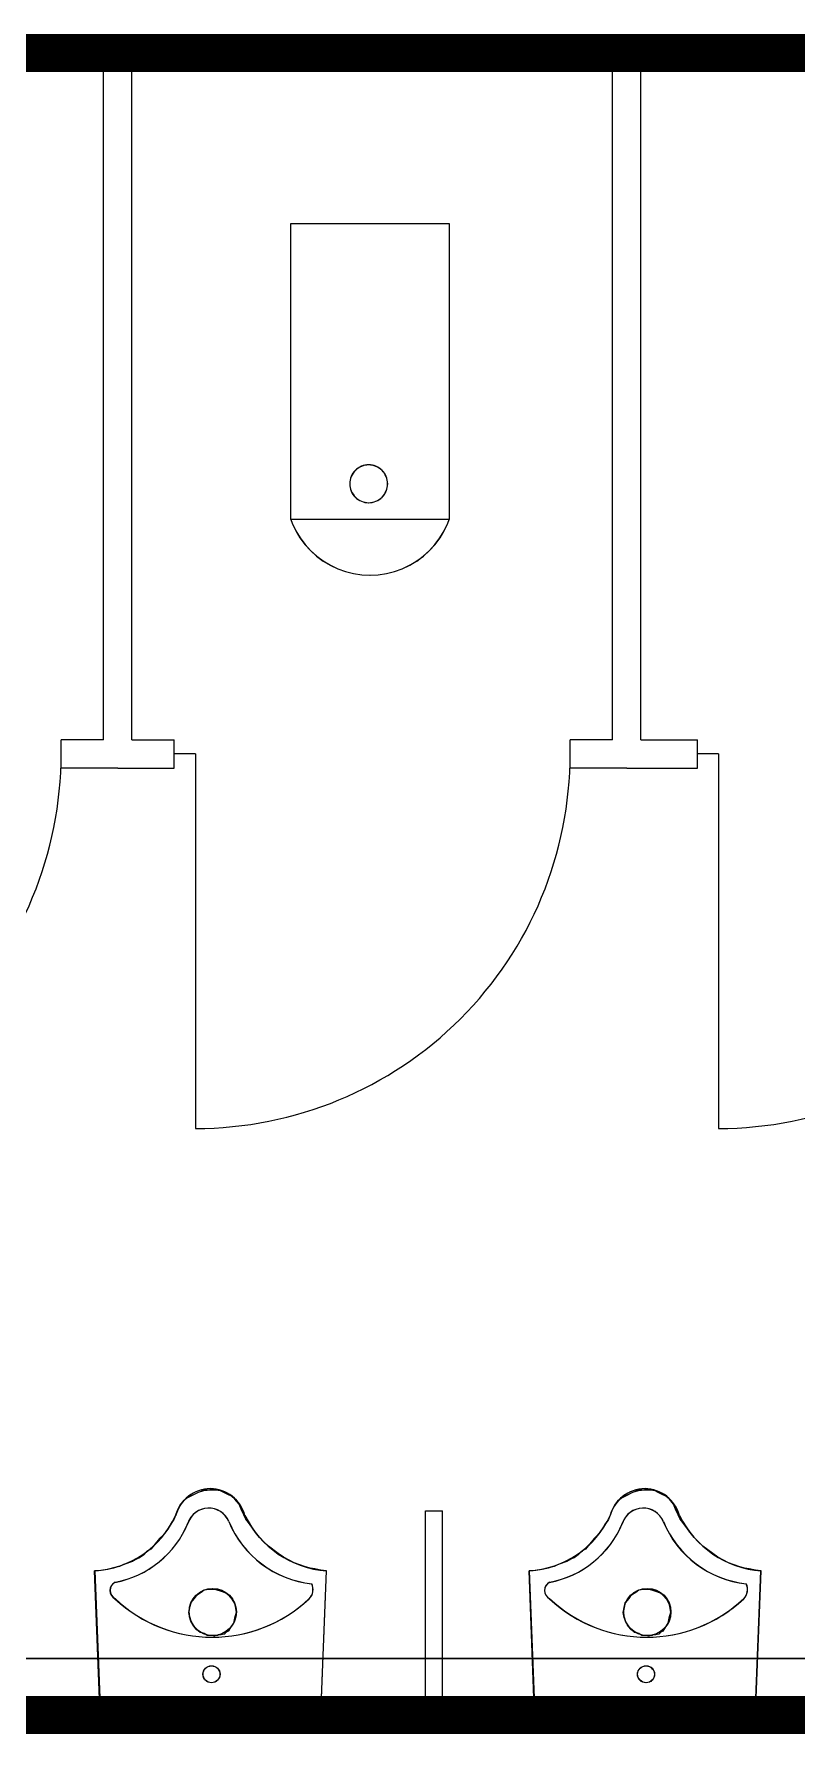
# Model space of a CAD drawing. Extents: x -307567 to 704339, y -10277 to 165507.
# Drawn here: x 369908 to 371257, y 110646 to 113654 of the extents above; entities that cross this region are included whole.
import ezdxf

# ---------------------------------------------------------------- set-up
doc = ezdxf.new("R2010")
doc.units = 0
doc.header["$MEASUREMENT"] = 0
doc.layers.add('wode', color=250, linetype='CONTINUOUS', lineweight=0)

msp = doc.modelspace()

# ---------------------------------------------------------------- linework, layer by layer
at = {"layer": 'wode', "color": 0}
for p, q in [((369562.69585, 113620.05635), (370080.62539, 113620.05635)), ((370030.60122, 112405.06609), (370030.60122, 113620.05635)), ((370080.62539, 112405.06609), (370080.62539, 113620.05635)), ((370930.59672, 112405.06609), (370930.59672, 113620.05635)), ((370980.62089, 112405.06609), (370980.62089, 113620.05635)), ((370361.57722, 113318.60918), (370641.5821, 113318.60918)), ((370361.57722, 112794.70782), (370361.57722, 113318.60918)), ((370361.80074, 113318.74866), (370641.80422, 113318.74866)), ((370361.80074, 112794.84991), (370361.80074, 113318.74866)), ((370641.5821, 113318.60918), (370641.5821, 112794.70782)), ((370641.80422, 113318.74866), (370641.80422, 112794.84991)), ((370641.5821, 112794.70782), (370361.57722, 112794.70782)), ((370641.80422, 112794.84991), (370361.80074, 112794.84991)), ((370030.60122, 112405.06609), (369955.6016, 112405.06609)), ((369955.6016, 112355.06939), (369955.6016, 112405.06609)), ((370080.62539, 112405.06609), (370155.62501, 112405.06609)), ((370155.62501, 112355.06939), (370155.62501, 112405.06609)), ((370930.59672, 112405.06609), (370855.5971, 112405.06609)), ((370855.5971, 112355.06939), (370855.5971, 112405.06609)), ((370980.62089, 112405.06609), (371080.59597, 112405.06609)), ((371080.59597, 112355.06939), (371080.59597, 112405.06609)), ((370193.12482, 112380.06316), (370155.62501, 112380.06316)), ((370193.12482, 112380.06316), (370193.12482, 111717.57258)), ((371118.09578, 112380.06316), (371080.59597, 112380.06316)), ((371118.09578, 112380.06316), (371118.09578, 111717.57258)), ((370055.6133, 112355.06939), (369955.6016, 112355.06939)), ((370055.6133, 112355.06939), (370155.62501, 112355.06939)), ((370955.6088, 112355.06939), (370855.5971, 112355.06939)), ((370955.6088, 112355.06939), (371080.59597, 112355.06939)), ((370184.88044, 111066.93377), (370177.59285, 111063.64702)), ((370185.10484, 111067.0845), (370177.81728, 111063.79777)), ((370197.58796, 111073.47979), (370184.88044, 111066.93377)), ((370197.8123, 111073.63049), (370185.10484, 111067.0845)), ((370207.5489, 111076.72991), (370197.58796, 111073.47979)), ((370207.77319, 111076.88059), (370197.8123, 111073.63049)), ((370220.25642, 111077.82854), (370207.5489, 111076.72991)), ((370220.48064, 111077.97922), (370207.77319, 111076.88059)), ((370218.75496, 111078.92718), (370220.73249, 111080.93218)), ((370218.97919, 111079.07785), (370220.95672, 111081.08284)), ((370229.37507, 111077.82854), (370220.25642, 111077.82854)), ((370229.59925, 111077.97922), (370220.48064, 111077.97922)), ((370237.54158, 111076.72991), (370229.37507, 111077.82854)), ((370237.76571, 111076.88059), (370229.59925, 111077.97922)), ((370242.99812, 111073.47979), (370237.54158, 111076.72991)), ((370243.22223, 111073.63049), (370237.76571, 111076.88059)), ((370250.21247, 111070.18389), (370242.99812, 111073.47979)), ((370250.43655, 111070.3346), (370243.22223, 111073.63049)), ((370256.58455, 111066.93377), (370250.21247, 111070.18389)), ((370256.80859, 111067.0845), (370250.43655, 111070.3346)), ((370262.95662, 111061.49554), (370256.58455, 111066.93377)), ((370263.18063, 111061.64629), (370256.80859, 111067.0845)), ((370953.15437, 111066.93377), (370945.90339, 111063.64702)), ((370953.37493, 111067.0845), (370946.12399, 111063.79777)), ((370965.86189, 111073.47979), (370953.15437, 111066.93377)), ((370966.08238, 111073.63049), (370953.37493, 111067.0845)), ((370975.85945, 111076.72991), (370965.86189, 111073.47979)), ((370976.07989, 111076.88059), (370966.08238, 111073.63049)), ((370988.53035, 111077.82854), (370975.85945, 111076.72991)), ((370988.75073, 111077.97922), (370976.07989, 111076.88059)), ((370987.02888, 111078.92718), (370989.04304, 111080.93218)), ((370987.24927, 111079.07785), (370989.26342, 111081.08284)), ((370997.649, 111077.82854), (370988.53035, 111077.82854)), ((370997.86933, 111077.97922), (370988.75073, 111077.97922)), ((371005.8155, 111076.72991), (370997.649, 111077.82854)), ((371006.0358, 111076.88059), (370997.86933, 111077.97922)), ((371011.27205, 111073.47979), (371005.8155, 111076.72991)), ((371011.49231, 111073.63049), (371006.0358, 111076.88059)), ((371018.4864, 111070.18389), (371011.27205, 111073.47979)), ((371018.70663, 111070.3346), (371011.49231, 111073.63049)), ((371024.85847, 111066.93377), (371018.4864, 111070.18389)), ((371025.07867, 111067.0845), (371018.70663, 111070.3346)), ((371031.23054, 111061.49554), (371024.85847, 111066.93377)), ((371031.45071, 111061.64629), (371025.07867, 111067.0845)), ((370162.17537, 111044.07305), (370158.54988, 111035.33892)), ((370162.39988, 111044.22389), (370158.77441, 111035.48981)), ((370166.71638, 111052.7614), (370162.17537, 111044.07305)), ((370166.94087, 111052.91221), (370162.39988, 111044.22389)), ((370171.2574, 111058.19964), (370166.71638, 111052.7614)), ((370171.48187, 111058.35041), (370166.94087, 111052.91221)), ((370177.59285, 111063.64702), (370171.2574, 111058.19964)), ((370177.81728, 111063.79777), (370171.48187, 111058.35041)), ((370270.20759, 111052.7614), (370262.95662, 111061.49554)), ((370270.43157, 111052.91221), (370263.18063, 111061.64629)), ((370273.8697, 111044.07305), (370270.20759, 111052.7614)), ((370274.09366, 111044.22389), (370270.43157, 111052.91221)), ((370278.3741, 111034.24029), (370273.8697, 111044.07305)), ((370278.59803, 111034.39118), (370274.09366, 111044.22389)), ((370599.69017, 110680.08387), (370599.69017, 111041.08365)), ((370599.69017, 111041.08365), (370599.69017, 111041.08365)), ((370599.69017, 111041.08365), (370629.6827, 111041.08365)), ((370629.6827, 110680.08387), (370629.6827, 111041.08365)), ((370930.44929, 111044.07305), (370926.86042, 111035.33892)), ((370930.66996, 111044.22389), (370927.08111, 111035.48981)), ((370934.99031, 111052.7614), (370930.44929, 111044.07305)), ((370935.21096, 111052.91221), (370930.66996, 111044.22389)), ((370939.53132, 111058.19964), (370934.99031, 111052.7614)), ((370939.75195, 111058.35041), (370935.21096, 111052.91221)), ((370945.90339, 111063.64702), (370939.53132, 111058.19964)), ((370946.12399, 111063.79777), (370939.75195, 111058.35041)), ((371038.48152, 111052.7614), (371031.23054, 111061.49554)), ((371038.70165, 111052.91221), (371031.45071, 111061.64629)), ((371042.14363, 111044.07305), (371038.48152, 111052.7614)), ((371042.36374, 111044.22389), (371038.70165, 111052.91221)), ((371046.68464, 111034.24029), (371042.14363, 111044.07305)), ((371046.90473, 111034.39118), (371042.36374, 111044.22389)), ((370144.96345, 111010.27178), (370140.42244, 111003.72576)), ((370145.18805, 111010.42279), (370140.64706, 111003.87681)), ((370149.46785, 111017.90728), (370144.96345, 111010.27178)), ((370149.69242, 111018.05825), (370145.18805, 111010.42279)), ((370154.92439, 111025.54278), (370149.46785, 111017.90728)), ((370155.14894, 111025.69371), (370149.69242, 111018.05825)), ((370158.54988, 111035.33892), (370154.92439, 111025.54278)), ((370158.77441, 111035.48981), (370155.14894, 111025.69371)), ((370281.99958, 111026.64141), (370278.3741, 111034.24029)), ((370282.2235, 111026.79234), (370278.59803, 111034.39118)), ((370288.37165, 111017.90728), (370281.99958, 111026.64141)), ((370288.59554, 111018.05825), (370282.2235, 111026.79234)), ((370299.28474, 111002.68206), (370288.37165, 111017.90728)), ((370299.50857, 111002.83311), (370288.59554, 111018.05825)), ((370913.23738, 111010.27178), (370908.69636, 111003.72576)), ((370913.45814, 111010.42279), (370908.91714, 111003.87681)), ((370917.77839, 111017.90728), (370913.23738, 111010.27178)), ((370917.99913, 111018.05825), (370913.45814, 111010.42279)), ((370923.19831, 111025.54278), (370917.77839, 111017.90728)), ((370923.41902, 111025.69371), (370917.99913, 111018.05825)), ((370926.86042, 111035.33892), (370923.19831, 111025.54278)), ((370927.08111, 111035.48981), (370923.41902, 111025.69371)), ((371050.27351, 111026.64141), (371046.68464, 111034.24029)), ((371050.49358, 111026.79234), (371046.90473, 111034.39118)), ((371056.64558, 111017.90728), (371050.27351, 111026.64141)), ((371056.86562, 111018.05825), (371050.49358, 111026.79234)), ((371067.55867, 111002.68206), (371056.64558, 111017.90728)), ((371067.77865, 111002.83311), (371056.86562, 111018.05825)), ((370129.50935, 110991.75066), (370114.05525, 110973.22039)), ((370129.73403, 110991.90177), (370114.28, 110973.37159)), ((370134.96589, 110997.18889), (370129.50935, 110991.75066)), ((370135.19054, 110997.33997), (370129.73403, 110991.90177)), ((370140.42244, 111003.72576), (370134.96589, 110997.18889)), ((370140.64706, 111003.87681), (370135.19054, 110997.33997)), ((370306.4991, 110993.93877), (370299.28474, 111002.68206)), ((370306.72289, 110994.08987), (370299.50857, 111002.83311)), ((370313.78669, 110986.29412), (370306.4991, 110993.93877)), ((370314.01045, 110986.44525), (370306.72289, 110994.08987)), ((370321.9532, 110978.71355), (370313.78669, 110986.29412)), ((370322.17691, 110978.86472), (370314.01045, 110986.44525)), ((370339.20173, 110965.63067), (370321.9532, 110978.71355)), ((370339.42536, 110965.7819), (370322.17691, 110978.86472)), ((370897.78328, 110991.75066), (370882.32917, 110973.22039)), ((370898.00411, 110991.90177), (370882.55009, 110973.37159)), ((370903.23982, 110997.18889), (370897.78328, 110991.75066)), ((370903.46063, 110997.33997), (370898.00411, 110991.90177)), ((370908.69636, 111003.72576), (370903.23982, 110997.18889)), ((370908.91714, 111003.87681), (370903.46063, 110997.33997)), ((371074.80964, 110993.93877), (371067.55867, 111002.68206)), ((371075.02959, 110994.08987), (371067.77865, 111002.83311)), ((371082.06062, 110986.29412), (371074.80964, 110993.93877)), ((371082.28053, 110986.44525), (371075.02959, 110994.08987)), ((371090.22712, 110978.71355), (371082.06062, 110986.29412)), ((371090.447, 110978.86472), (371082.28053, 110986.44525)), ((371107.51228, 110965.63067), (371090.22712, 110978.71355)), ((371107.73207, 110965.7819), (371090.447, 110978.86472)), ((370065.93513, 110946.01092), (370058.68415, 110942.70586)), ((370066.16013, 110946.16225), (370058.90919, 110942.85721)), ((370081.38923, 110951.44915), (370065.93513, 110946.01092)), ((370081.61415, 110951.60046), (370066.16013, 110946.16225)), ((370088.64021, 110955.78875), (370081.38923, 110951.44915)), ((370088.86509, 110955.94003), (370081.61415, 110951.60046)), ((370094.09675, 110957.99517), (370088.64021, 110955.78875)), ((370094.32161, 110958.14644), (370088.86509, 110955.94003)), ((370101.34773, 110963.4334), (370094.09675, 110957.99517)), ((370101.57255, 110963.58465), (370094.32161, 110958.14644)), ((370106.76765, 110968.88079), (370101.34773, 110963.4334)), ((370106.99244, 110969.03201), (370101.57255, 110963.58465)), ((370114.05525, 110973.22039), (370106.76765, 110968.88079)), ((370114.28, 110973.37159), (370106.99244, 110969.03201)), ((370348.28376, 110959.0938), (370339.20173, 110965.63067)), ((370348.50735, 110959.24507), (370339.42536, 110965.7819)), ((370358.28132, 110953.63726), (370348.28376, 110959.0938)), ((370358.50486, 110953.78856), (370348.50735, 110959.24507)), ((370367.32673, 110949.25188), (370358.28132, 110953.63726)), ((370367.55022, 110949.4032), (370358.50486, 110953.78856)), ((370385.4908, 110942.70586), (370367.32673, 110949.25188)), ((370385.71419, 110942.85721), (370367.55022, 110949.4032)), ((370834.20906, 110946.01092), (370826.95808, 110942.70586)), ((370834.43021, 110946.16225), (370827.17927, 110942.85721)), ((370849.66316, 110951.44915), (370834.20906, 110946.01092)), ((370849.88423, 110951.60046), (370834.43021, 110946.16225)), ((370856.91414, 110955.78875), (370849.66316, 110951.44915)), ((370857.13518, 110955.94003), (370849.88423, 110951.60046)), ((370862.37068, 110957.99517), (370856.91414, 110955.78875)), ((370862.59169, 110958.14644), (370857.13518, 110955.94003)), ((370869.62165, 110963.4334), (370862.37068, 110957.99517)), ((370869.84263, 110963.58465), (370862.59169, 110958.14644)), ((370875.0782, 110968.88079), (370869.62165, 110963.4334)), ((370875.29915, 110969.03201), (370869.84263, 110963.58465)), ((370882.32917, 110973.22039), (370875.0782, 110968.88079)), ((370882.55009, 110973.37159), (370875.29915, 110969.03201)), ((371116.59431, 110959.0938), (371107.51228, 110965.63067)), ((371116.81405, 110959.24507), (371107.73207, 110965.7819)), ((371126.55525, 110953.63726), (371116.59431, 110959.0938)), ((371126.77494, 110953.78856), (371116.81405, 110959.24507)), ((371135.63728, 110949.25188), (371126.55525, 110953.63726)), ((371135.85693, 110949.4032), (371126.77494, 110953.78856)), ((371153.76472, 110942.70586), (371135.63728, 110949.25188)), ((371153.98428, 110942.85721), (371135.85693, 110949.4032)), ((370021.4405, 110935.11614), (370014.73884, 110934.93304)), ((370014.73884, 110934.93304), (370024.7364, 110679.9312)), ((370024.51667, 110678.38396), (370014.73884, 110934.93304)), ((370021.66572, 110935.26753), (370014.96409, 110935.08443)), ((370014.96409, 110935.08443), (370024.9616, 110680.08387)), ((370024.74188, 110678.53664), (370014.96409, 110935.08443)), ((370036.8946, 110937.27679), (370021.4405, 110935.11614)), ((370037.11974, 110937.42816), (370021.66572, 110935.26753)), ((370046.89216, 110939.4649), (370036.8946, 110937.27679)), ((370047.11725, 110939.61626), (370037.11974, 110937.42816)), ((370058.68415, 110942.70586), (370046.89216, 110939.4649)), ((370058.90919, 110942.85721), (370047.11725, 110939.61626)), ((370395.48835, 110939.4649), (370385.4908, 110942.70586)), ((370395.7117, 110939.61626), (370385.71419, 110942.85721)), ((370403.65486, 110938.36626), (370395.48835, 110939.4649)), ((370403.87816, 110938.51764), (370395.7117, 110939.61626)), ((370414.56794, 110936.21477), (370403.65486, 110938.36626)), ((370414.7912, 110936.36616), (370403.87816, 110938.51764)), ((370424.74861, 110934.93304), (370414.56794, 110936.21477)), ((370414.56794, 110936.21477), (370414.56794, 110936.21477)), ((370414.75105, 110679.9312), (370424.74861, 110934.93304)), ((370424.97181, 110935.08443), (370414.7912, 110936.36616)), ((370414.7912, 110936.36616), (370414.7912, 110936.36616)), ((370414.9743, 110680.08387), (370424.97181, 110935.08443)), ((370789.75105, 110935.11614), (370783.04939, 110934.93304)), ((370783.04939, 110934.93304), (370793.04695, 110679.9312)), ((370792.7906, 110678.38396), (370783.04939, 110934.93304)), ((370789.97243, 110935.26753), (370783.2708, 110935.08443)), ((370783.2708, 110935.08443), (370793.26831, 110680.08387)), ((370793.01196, 110678.53664), (370783.2708, 110935.08443)), ((370805.16853, 110937.27679), (370789.75105, 110935.11614)), ((370805.38983, 110937.42816), (370789.97243, 110935.26753)), ((370815.16609, 110939.4649), (370805.16853, 110937.27679)), ((370815.38734, 110939.61626), (370805.38983, 110937.42816)), ((370826.95808, 110942.70586), (370815.16609, 110939.4649)), ((370827.17927, 110942.85721), (370815.38734, 110939.61626)), ((371163.76228, 110939.4649), (371153.76472, 110942.70586)), ((371163.98179, 110939.61626), (371153.98428, 110942.85721)), ((371171.9654, 110938.36626), (371163.76228, 110939.4649)), ((371172.18487, 110938.51764), (371163.98179, 110939.61626)), ((371182.84187, 110936.21477), (371171.9654, 110938.36626)), ((371183.06128, 110936.36616), (371172.18487, 110938.51764)), ((371193.02253, 110934.93304), (371182.84187, 110936.21477)), ((371182.84187, 110936.21477), (371182.84187, 110936.21477)), ((371183.02497, 110679.9312), (371193.02253, 110934.93304)), ((371193.24189, 110935.08443), (371183.06128, 110936.36616)), ((371183.06128, 110936.36616), (371183.06128, 110936.36616)), ((371183.24438, 110680.08387), (371193.24189, 110935.08443)), ((370184.88044, 110878.45415), (370191.21589, 110886.08965)), ((370185.10484, 110878.60583), (370191.44026, 110886.24129)), ((370191.21589, 110886.08965), (370195.75691, 110892.63567)), ((370191.44026, 110886.24129), (370195.98125, 110892.78727)), ((370195.75691, 110892.63567), (370203.04451, 110896.96612)), ((370195.98125, 110892.78727), (370203.26882, 110897.1177)), ((370203.04451, 110896.96612), (370208.50105, 110901.32403)), ((370203.26882, 110897.1177), (370208.72533, 110901.47559)), ((370208.50105, 110901.32403), (370216.63093, 110902.42266)), ((370208.72533, 110901.47559), (370216.85517, 110902.57421)), ((370216.63093, 110902.42266), (370226.62849, 110902.42266)), ((370216.85517, 110902.57421), (370226.85268, 110902.57421)), ((370226.62849, 110902.42266), (370231.16951, 110901.32403)), ((370226.85268, 110902.57421), (370231.39368, 110901.47559)), ((370231.16951, 110901.32403), (370238.4571, 110899.17254)), ((370231.39368, 110901.47559), (370238.68124, 110899.32411)), ((370238.4571, 110899.17254), (370246.58699, 110895.88579)), ((370238.68124, 110899.32411), (370246.81108, 110896.03738)), ((370246.58699, 110895.88579), (370252.04353, 110891.52788)), ((370246.81108, 110896.03738), (370252.26759, 110891.67949)), ((370252.04353, 110891.52788), (370257.50007, 110884.99102)), ((370252.26759, 110891.67949), (370257.72411, 110885.14266)), ((370953.15437, 110878.45415), (370959.48982, 110886.08965)), ((370953.37493, 110878.60583), (370959.71035, 110886.24129)), ((370959.48982, 110886.08965), (370964.03083, 110892.63567)), ((370959.71035, 110886.24129), (370964.25134, 110892.78727)), ((370964.03083, 110892.63567), (370971.31843, 110896.96612)), ((370964.25134, 110892.78727), (370971.5389, 110897.1177)), ((370971.31843, 110896.96612), (370976.77497, 110901.32403)), ((370971.5389, 110897.1177), (370976.99542, 110901.47559)), ((370976.77497, 110901.32403), (370984.90486, 110902.42266)), ((370976.99542, 110901.47559), (370985.12526, 110902.57421)), ((370984.90486, 110902.42266), (370994.90242, 110902.42266)), ((370985.12526, 110902.57421), (370995.12277, 110902.57421)), ((370994.90242, 110902.42266), (370999.44343, 110901.32403)), ((370995.12277, 110902.57421), (370999.66376, 110901.47559)), ((370999.44343, 110901.32403), (371006.73103, 110899.17254)), ((370999.66376, 110901.47559), (371006.95132, 110899.32411)), ((371006.73103, 110899.17254), (371014.86091, 110895.88579)), ((371006.95132, 110899.32411), (371015.08116, 110896.03738)), ((371014.86091, 110895.88579), (371020.31746, 110891.52788)), ((371015.08116, 110896.03738), (371020.53768, 110891.67949)), ((371020.31746, 110891.52788), (371025.774, 110884.99102)), ((371020.53768, 110891.67949), (371025.99419, 110885.14266)), ((370181.21833, 110861.02251), (370183.04939, 110869.75664)), ((370183.04939, 110852.325), (370181.21833, 110861.02251)), ((370181.44275, 110861.17427), (370183.2738, 110869.90836)), ((370183.2738, 110852.47681), (370181.44275, 110861.17427)), ((370183.04939, 110869.75664), (370184.88044, 110878.45415)), ((370183.2738, 110869.90836), (370185.10484, 110878.60583)), ((370257.50007, 110884.99102), (370262.04109, 110877.34637)), ((370257.72411, 110885.14266), (370262.2651, 110877.49804)), ((370262.04109, 110877.34637), (370263.87214, 110868.65801)), ((370264.78767, 110861.02251), (370262.04109, 110851.22637)), ((370262.2651, 110877.49804), (370264.09615, 110868.80973)), ((370265.01167, 110861.17427), (370262.2651, 110851.37818)), ((370263.87214, 110868.65801), (370264.78767, 110861.02251)), ((370264.09615, 110868.80973), (370265.01167, 110861.17427)), ((370949.52888, 110861.02251), (370951.35994, 110869.75664)), ((370951.35994, 110852.325), (370949.52888, 110861.02251)), ((370949.74946, 110861.17427), (370951.5805, 110869.90836)), ((370951.5805, 110852.47681), (370949.74946, 110861.17427)), ((370951.35994, 110869.75664), (370953.15437, 110878.45415)), ((370951.5805, 110869.90836), (370953.37493, 110878.60583)), ((371025.774, 110884.99102), (371030.31501, 110877.34637)), ((371025.99419, 110885.14266), (371030.53519, 110877.49804)), ((371030.31501, 110877.34637), (371032.14607, 110868.65801)), ((371033.0616, 110861.02251), (371030.31501, 110851.22637)), ((371030.53519, 110877.49804), (371032.36623, 110868.80973)), ((371033.28176, 110861.17427), (371030.53519, 110851.37818)), ((371032.14607, 110868.65801), (371033.0616, 110861.02251)), ((371032.36623, 110868.80973), (371033.28176, 110861.17427)), ((370185.75935, 110844.6895), (370183.04939, 110852.325)), ((370185.98375, 110844.84135), (370183.2738, 110852.47681)), ((370191.21589, 110835.96453), (370185.75935, 110844.6895)), ((370191.44026, 110836.11642), (370185.98375, 110844.84135)), ((370195.75691, 110830.50799), (370191.21589, 110835.96453)), ((370195.98125, 110830.6599), (370191.44026, 110836.11642)), ((370201.21345, 110826.16839), (370195.75691, 110830.50799)), ((370201.43777, 110826.32032), (370195.98125, 110830.6599)), ((370208.50105, 110823.97112), (370201.21345, 110826.16839)), ((370208.72533, 110824.12307), (370201.43777, 110826.32032)), ((370246.58699, 110826.16839), (370243.87703, 110822.88164)), ((370246.81108, 110826.32032), (370244.10113, 110823.03359)), ((370251.128, 110828.3565), (370246.58699, 110826.16839)), ((370251.35207, 110828.50842), (370246.81108, 110826.32032)), ((370255.66902, 110835.96453), (370251.128, 110828.3565)), ((370255.89306, 110836.11642), (370251.35207, 110828.50842)), ((370260.21003, 110842.50139), (370255.66902, 110835.96453)), ((370260.43406, 110842.65325), (370255.89306, 110836.11642)), ((370262.04109, 110851.22637), (370260.21003, 110842.50139)), ((370262.2651, 110851.37818), (370260.43406, 110842.65325)), ((370954.03328, 110844.6895), (370951.35994, 110852.325)), ((370954.25383, 110844.84135), (370951.5805, 110852.47681)), ((370959.48982, 110835.96453), (370954.03328, 110844.6895)), ((370959.71035, 110836.11642), (370954.25383, 110844.84135)), ((370964.03083, 110830.50799), (370959.48982, 110835.96453)), ((370964.25134, 110830.6599), (370959.71035, 110836.11642)), ((370969.48738, 110826.16839), (370964.03083, 110830.50799)), ((370969.70785, 110826.32032), (370964.25134, 110830.6599)), ((370976.77497, 110823.97112), (370969.48738, 110826.16839)), ((370976.99542, 110824.12307), (370969.70785, 110826.32032)), ((371014.86091, 110826.16839), (371012.18757, 110822.88164)), ((371015.08116, 110826.32032), (371012.40784, 110823.03359)), ((371019.43855, 110828.3565), (371014.86091, 110826.16839)), ((371019.65878, 110828.50842), (371015.08116, 110826.32032)), ((371023.94294, 110835.96453), (371019.43855, 110828.3565)), ((371024.16315, 110836.11642), (371019.65878, 110828.50842)), ((371028.48396, 110842.50139), (371023.94294, 110835.96453)), ((371028.70414, 110842.65325), (371024.16315, 110836.11642)), ((371030.31501, 110851.22637), (371028.48396, 110842.50139)), ((371030.53519, 110851.37818), (371028.70414, 110842.65325)), ((370213.92097, 110820.73015), (370208.50105, 110823.97112)), ((370214.14523, 110820.88212), (370208.72533, 110824.12307)), ((370222.08747, 110820.73015), (370213.92097, 110820.73015)), ((370222.31169, 110820.88212), (370214.14523, 110820.88212)), ((370226.62849, 110819.63152), (370222.08747, 110820.73015)), ((370226.85268, 110819.78349), (370222.31169, 110820.88212)), ((370228.45955, 110820.73015), (370226.62849, 110819.63152)), ((370228.68373, 110820.88212), (370226.85268, 110819.78349)), ((370232.08503, 110820.73015), (370228.45955, 110820.73015)), ((370232.3092, 110820.88212), (370228.68373, 110820.88212)), ((370233.91609, 110821.81963), (370232.08503, 110820.73015)), ((370234.14024, 110821.97159), (370232.3092, 110820.88212)), ((370238.4571, 110821.81963), (370233.91609, 110821.81963)), ((370238.68124, 110821.97159), (370234.14024, 110821.97159)), ((370243.87703, 110822.88164), (370238.4571, 110821.81963)), ((370244.10113, 110823.03359), (370238.68124, 110821.97159)), ((370982.23152, 110820.73015), (370976.77497, 110823.97112)), ((370982.45193, 110820.88212), (370976.99542, 110824.12307)), ((370990.3614, 110820.73015), (370982.23152, 110820.73015)), ((370990.58177, 110820.88212), (370982.45193, 110820.88212)), ((370994.90242, 110819.63152), (370990.3614, 110820.73015)), ((370995.12277, 110819.78349), (370990.58177, 110820.88212)), ((370996.73347, 110820.73015), (370994.90242, 110819.63152)), ((370996.95381, 110820.88212), (370995.12277, 110819.78349)), ((371000.35896, 110820.73015), (370996.73347, 110820.73015)), ((371000.57928, 110820.88212), (370996.95381, 110820.88212)), ((371002.19001, 110821.81963), (371000.35896, 110820.73015)), ((371002.41033, 110821.97159), (371000.57928, 110820.88212)), ((371006.73103, 110821.81963), (371002.19001, 110821.81963)), ((371006.95132, 110821.97159), (371002.41033, 110821.97159)), ((371012.18757, 110822.88164), (371006.73103, 110821.81963)), ((371012.40784, 110823.03359), (371006.95132, 110821.97159)), ((436594.37973, 110780.07727), (362086.13411, 110780.07727)), ((364958.97131, 110780.07727), (375355.5746, 110780.07727)), ((370416.03279, 110678.38396), (370024.51667, 110678.38396)), ((370414.75105, 110679.9312), (370024.7364, 110679.9312)), ((370416.25603, 110678.53664), (370024.74188, 110678.53664)), ((370414.9743, 110680.08387), (370024.9616, 110680.08387)), ((371184.30671, 110678.38396), (370792.7906, 110678.38396)), ((371184.52612, 110678.53664), (370793.01196, 110678.53664)), ((371183.02497, 110679.9312), (370793.04695, 110679.9312)), ((371183.24438, 110680.08387), (370793.26831, 110680.08387))]:
    msp.add_line(p, q, dxfattribs=at)
at = {"layer": 'wode', "color": 0, "const_width": 67.49966}
for points in [[(369155.6178, 113620.05635), (370055.6133, 113620.05635)], [(370055.6133, 113620.05635), (370955.6088, 113620.05635)], [(370955.6088, 113620.05635), (371905.59185, 113620.05635)], [(368055.63551, 110680.08387), (371905.59185, 110680.08387)]]:
    msp.add_lwpolyline(points, dxfattribs=at)
at = {"layer": 'wode', "color": 0}
for points in [[(370532.74421, 112858.00738), (370532.56111, 112861.28496), (370532.08503, 112864.53509), (370531.27937, 112867.73028), (370530.18074, 112870.8156), (370528.78914, 112873.78191), (370527.10456, 112876.60174), (370525.12703, 112879.23846), (370522.92976, 112881.67376), (370520.51277, 112883.88018), (370517.87605, 112885.83941), (370515.05622, 112887.52398), (370512.08992, 112888.92473), (370508.97712, 112890.04168), (370505.79109, 112890.83819), (370502.53181, 112891.31426), (370499.27253, 112891.47906), (370495.97664, 112891.31426), (370492.71736, 112890.83819), (370489.53132, 112890.04168), (370486.45515, 112888.92473), (370483.48884, 112887.52398), (370480.66902, 112885.83941), (370478.0323, 112883.88018), (370475.57869, 112881.67376), (370473.38142, 112879.23846), (370471.4405, 112876.60174), (370469.75593, 112873.78191), (370468.32771, 112870.8156), (370467.22908, 112867.73028), (370466.42341, 112864.53509), (370465.94734, 112861.28496), (370465.80085, 112858.00738), (370465.94734, 112854.72979), (370466.42341, 112851.47967), (370467.22908, 112848.28448), (370468.32771, 112845.19915), (370469.75593, 112842.23284), (370471.4405, 112839.41302), (370473.38142, 112836.7763), (370475.57869, 112834.34099), (370478.0323, 112832.13457), (370480.66902, 112830.17534), (370483.48884, 112828.49077), (370486.45515, 112827.08086), (370489.53132, 112825.97307), (370492.71736, 112825.17657), (370495.97664, 112824.70049), (370499.27253, 112824.5357), (370502.53181, 112824.70049), (370505.79109, 112825.17657), (370508.97712, 112825.97307), (370512.08992, 112827.08086), (370515.05622, 112828.49077), (370517.87605, 112830.17534), (370520.51277, 112832.13457), (370522.92976, 112834.34099), (370525.12703, 112836.7763), (370527.10456, 112839.41302), (370528.78914, 112842.23284), (370530.18074, 112845.19915), (370531.27937, 112848.28448), (370532.08503, 112851.47967), (370532.56111, 112854.72979), (370532.74421, 112858.00738)], [(370532.96687, 112858.14915), (370532.78377, 112861.42672), (370532.3077, 112864.67683), (370531.50204, 112867.872), (370530.40341, 112870.95732), (370529.01182, 112873.92361), (370527.32725, 112876.74342), (370525.34972, 112879.38012), (370523.15247, 112881.81542), (370520.73549, 112884.02182), (370518.09878, 112885.98104), (370515.27897, 112887.66561), (370512.31268, 112889.06636), (370509.1999, 112890.18329), (370506.01388, 112890.9798), (370502.75462, 112891.45587), (370499.49536, 112891.62066), (370496.19948, 112891.45587), (370492.94022, 112890.9798), (370489.7542, 112890.18329), (370486.67804, 112889.06636), (370483.71175, 112887.66561), (370480.89194, 112885.98104), (370478.25523, 112884.02182), (370475.80163, 112881.81542), (370473.60438, 112879.38012), (370471.66347, 112876.74342), (370469.97891, 112873.92361), (370468.55069, 112870.95732), (370467.45207, 112867.872), (370466.64641, 112864.67683), (370466.17033, 112861.42672), (370466.02385, 112858.14915), (370466.17033, 112854.87158), (370466.64641, 112851.62147), (370467.45207, 112848.4263), (370468.55069, 112845.34099), (370469.97891, 112842.37469), (370471.66347, 112839.55488), (370473.60438, 112836.91818), (370475.80163, 112834.48289), (370478.25523, 112832.27648), (370480.89194, 112830.31726), (370483.71175, 112828.6327), (370486.67804, 112827.22279), (370489.7542, 112826.11501), (370492.94022, 112825.31851), (370496.19948, 112824.84243), (370499.49536, 112824.67764), (370502.75462, 112824.84243), (370506.01388, 112825.31851), (370509.1999, 112826.11501), (370512.31268, 112827.22279), (370515.27897, 112828.6327), (370518.09878, 112830.31726), (370520.73549, 112832.27648), (370523.15247, 112834.48289), (370525.34972, 112836.91818), (370527.32725, 112839.55488), (370529.01182, 112842.37469), (370530.40341, 112845.34099), (370531.50204, 112848.4263), (370532.3077, 112851.62147), (370532.78377, 112854.87158), (370532.96687, 112858.14915)], [(370361.57722, 112794.70782), (370364.1407, 112788.16179), (370370.36628, 112774.95989), (370377.87361, 112762.43548), (370386.58943, 112750.70757), (370396.36726, 112739.88604), (370407.2071, 112730.08074), (370418.92585, 112721.38323), (370431.45027, 112713.87591), (370444.67048, 112707.63201), (370458.40339, 112702.71563), (370472.57576, 112699.17254), (370487.00447, 112697.02105), (370501.57966, 112696.31609), (370516.15486, 112697.02105), (370530.62019, 112699.17254), (370544.79255, 112702.71563), (370558.52546, 112707.63201), (370571.74568, 112713.87591), (370584.27009, 112721.38323), (370595.98884, 112730.08074), (370606.82869, 112739.88604), (370616.60652, 112750.70757), (370625.32234, 112762.43548), (370632.82966, 112774.95989), (370639.05525, 112788.16179), (370641.5821, 112794.70782)], [(370361.80074, 112794.84991), (370364.3642, 112788.30392), (370370.58976, 112775.10208), (370378.09704, 112762.57773), (370386.81282, 112750.84988), (370396.5906, 112740.0284), (370407.43039, 112730.22316), (370419.14908, 112721.52569), (370431.67344, 112714.0184), (370444.89358, 112707.77454), (370458.62643, 112702.85818), (370472.79872, 112699.31511), (370487.22736, 112697.16363), (370501.80248, 112696.45868), (370516.3776, 112697.16363), (370530.84286, 112699.31511), (370545.01515, 112702.85818), (370558.748, 112707.77454), (370571.96814, 112714.0184), (370584.4925, 112721.52569), (370596.21119, 112730.22316), (370607.05098, 112740.0284), (370616.82876, 112750.84988), (370625.54454, 112762.57773), (370633.05182, 112775.10208), (370639.27738, 112788.30392), (370641.80422, 112794.84991)]]:
    msp.add_lwpolyline(points, dxfattribs=at)
for centre, radius in [((370223.5157, 110862.11199), 41.73438), ((370223.7399, 110862.26375), 41.73417), ((370991.82624, 110862.11199), 41.73438), ((370992.04661, 110862.26375), 41.73417), ((370221.39167, 110751.89165), 15), ((370221.61589, 110752.04396), 14.99993), ((370989.6656, 110751.89165), 15), ((370989.88598, 110752.04396), 14.99993)]:
    msp.add_circle(centre, radius, dxfattribs=at)
for centre, radius, start, end in [((369293.12932, 112380.06316), 662.49674, 269.9999975, 0), ((370193.12482, 112380.06316), 662.49674, 269.9999975, 0), ((371118.09578, 112380.06316), 662.49674, 269.9999975, 0), ((370219.15779, 111016.60723), 63.31992, 14.74608176, 165.25392611), ((370219.38202, 111016.75821), 63.31961, 14.74608176, 165.25392611), ((370987.46833, 111016.60723), 63.31992, 14.74608176, 165.25392611), ((370987.68872, 111016.75821), 63.31961, 14.74608176, 165.25392611), ((370216.37458, 111007.26885), 38.58668, 22.77513377, 161.37794944), ((370216.59883, 111007.41988), 38.58649, 22.77513377, 161.37794944), ((370984.68513, 111007.26885), 38.58668, 22.77513377, 161.37794944), ((370984.90553, 111007.41988), 38.58649, 22.77513377, 161.37794944), ((370004.96101, 111102.98723), 168.34779, 273.33618924, 335.33072833), ((370005.18631, 111103.13778), 168.34695, 273.33618924, 335.33072833), ((370018.87703, 111085.61053), 173.97417, 280.56766528, 337.7031344), ((370019.10226, 111085.76116), 173.9733, 280.56766528, 337.7031344), ((370417.90046, 111090.25225), 179.31597, 202.29649916, 263.79709596), ((370418.1237, 111090.40286), 179.31508, 202.29649916, 263.79709596), ((370438.29841, 111110.36638), 175.96155, 206.18280603, 265.57944465), ((370438.52155, 111110.5169), 175.96067, 206.18280603, 265.57944465), ((370773.23494, 111102.98723), 168.34779, 273.33618924, 335.33072833), ((370773.45639, 111103.13778), 168.34695, 273.33618924, 335.33072833), ((370787.15095, 111085.61053), 173.97417, 280.56766528, 337.7031344), ((370787.37234, 111085.76116), 173.9733, 280.56766528, 337.7031344), ((371186.17439, 111090.25225), 179.31597, 202.29649916, 263.79709596), ((371186.39378, 111090.40286), 179.31508, 202.29649916, 263.79709596), ((371206.60896, 111110.36638), 175.96155, 206.18280603, 265.57944465), ((371206.82825, 111110.5169), 175.96067, 206.18280603, 265.57944465), ((370058.17146, 110900.15215), 16.21226, 117.12070028, 242.87930974), ((370058.39649, 110900.30372), 16.21217, 117.12070028, 242.87930974), ((370222.45369, 111067.56548), 250.09316, 226.65061055, 313.3621303), ((370222.6779, 111067.71621), 250.09191, 226.65061056, 313.3621303), ((370378.23982, 110901.86419), 22.66674, 314.56710689, 26.47676923), ((370378.46325, 110902.01574), 22.66662, 314.56710689, 26.47676923), ((370826.44539, 110900.15215), 16.21226, 117.12070028, 242.87930974), ((370826.66658, 110900.30372), 16.21217, 117.12070028, 242.87930974), ((370990.72761, 111067.56548), 250.09316, 226.65061055, 313.3621303), ((370990.94798, 111067.71621), 250.09191, 226.65061056, 313.3621303), ((371146.51374, 110901.86419), 22.66674, 314.56710689, 26.47676923), ((371146.73334, 110902.01574), 22.66662, 314.56710689, 26.47676923)]:
    msp.add_arc(centre, radius, start, end, dxfattribs=at)

doc.saveas('drawing.dxf')
